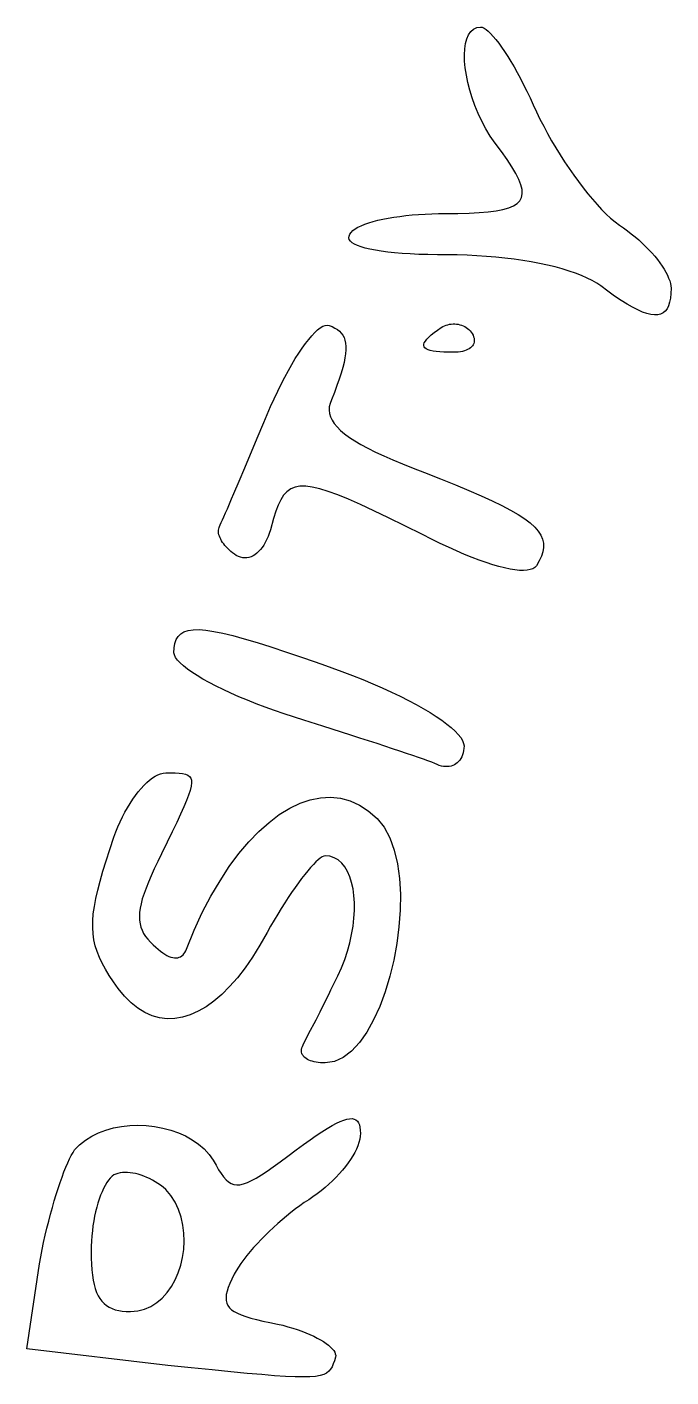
# Model space of a CAD drawing. Header units: metres. Extents: x -185 to 1201, y -340 to 309.
# Drawn here: x 858.24 to 863.73, y 66.67 to 78.16 of the extents above; entities that cross this region are included whole.
import ezdxf

# ---------------------------------------------------------------- set-up
doc = ezdxf.new("R2010")
doc.units = ezdxf.units.M

msp = doc.modelspace()

# ---------------------------------------------------------------- linework, layer by layer
for p, q in [((862.044, 78.1411), (862.071, 78.1539)), ((862.071, 78.1539), (862.104, 78.1583)), ((862.104, 78.1583), (862.118, 78.156)), ((862.118, 78.156), (862.134, 78.149)), ((861.976, 78.0183), (861.986, 78.0586)), ((861.986, 78.0586), (862.001, 78.0928)), ((862.001, 78.0928), (862.02, 78.1206)), ((862.02, 78.1206), (862.044, 78.1411)), ((862.134, 78.149), (862.151, 78.1377)), ((862.151, 78.1377), (862.17, 78.1221)), ((862.17, 78.1221), (862.19, 78.1024)), ((862.19, 78.1024), (862.212, 78.0788)), ((862.212, 78.0788), (862.235, 78.0515)), ((862.235, 78.0515), (862.259, 78.0206)), ((861.967, 77.9224), (861.969, 77.9727)), ((861.969, 77.9727), (861.976, 78.0183)), ((862.259, 78.0206), (862.283, 77.9863)), ((862.283, 77.9863), (862.309, 77.9489)), ((862.309, 77.9489), (862.335, 77.9083)), ((861.968, 77.8679), (861.967, 77.9224)), ((861.974, 77.81), (861.968, 77.8679)), ((861.983, 77.7491), (861.974, 77.81)), ((862.335, 77.9083), (862.361, 77.865)), ((862.361, 77.865), (862.389, 77.8189)), ((862.389, 77.8189), (862.416, 77.7702)), ((861.996, 77.6859), (861.983, 77.7491)), ((862.416, 77.7702), (862.443, 77.7193)), ((862.443, 77.7193), (862.471, 77.6661)), ((862.012, 77.621), (861.996, 77.6859)), ((862.033, 77.555), (862.012, 77.621)), ((862.471, 77.6661), (862.499, 77.611)), ((862.499, 77.611), (862.526, 77.554)), ((862.056, 77.4886), (862.033, 77.555)), ((862.084, 77.4223), (862.056, 77.4886)), ((862.526, 77.554), (862.553, 77.4953)), ((862.553, 77.4953), (862.58, 77.4351)), ((862.115, 77.3567), (862.084, 77.4223)), ((862.149, 77.2925), (862.115, 77.3567)), ((862.58, 77.4351), (862.61, 77.3741)), ((862.61, 77.3741), (862.642, 77.3127)), ((862.186, 77.2302), (862.149, 77.2925)), ((862.642, 77.3127), (862.675, 77.2513)), ((862.675, 77.2513), (862.709, 77.1902)), ((862.227, 77.1705), (862.186, 77.2302)), ((862.282, 77.097), (862.227, 77.1705)), ((862.709, 77.1902), (862.745, 77.1295)), ((862.745, 77.1295), (862.782, 77.0695)), ((862.33, 77.0294), (862.282, 77.097)), ((862.37, 76.9678), (862.33, 77.0294)), ((862.782, 77.0695), (862.82, 77.0106)), ((862.82, 77.0106), (862.858, 76.9528)), ((862.403, 76.9117), (862.37, 76.9678)), ((862.429, 76.861), (862.403, 76.9117)), ((862.858, 76.9528), (862.898, 76.8965)), ((862.898, 76.8965), (862.937, 76.842)), ((862.447, 76.8154), (862.429, 76.861)), ((862.457, 76.7746), (862.447, 76.8154)), ((862.459, 76.7385), (862.457, 76.7746)), ((862.937, 76.842), (862.977, 76.7895)), ((862.977, 76.7895), (863.017, 76.7392)), ((862.416, 76.6549), (862.439, 76.6789)), ((862.439, 76.6789), (862.453, 76.7066)), ((862.453, 76.7066), (862.459, 76.7385)), ((863.017, 76.7392), (863.057, 76.6913)), ((863.057, 76.6913), (863.096, 76.6463)), ((861.366, 76.5392), (861.416, 76.5464)), ((861.416, 76.5464), (861.467, 76.5527)), ((861.467, 76.5527), (861.521, 76.5582)), ((861.521, 76.5582), (861.575, 76.5626)), ((861.575, 76.5626), (861.631, 76.5662)), ((861.631, 76.5662), (861.688, 76.5687)), ((861.688, 76.5687), (861.746, 76.5703)), ((861.746, 76.5703), (861.804, 76.5708)), ((861.804, 76.5708), (861.91, 76.5715)), ((861.91, 76.5715), (862.006, 76.5738)), ((862.006, 76.5738), (862.093, 76.5779)), ((862.093, 76.5779), (862.17, 76.5841)), ((862.17, 76.5841), (862.237, 76.5926)), ((862.237, 76.5926), (862.295, 76.6037)), ((862.295, 76.6037), (862.344, 76.6176)), ((862.344, 76.6176), (862.385, 76.6346)), ((862.385, 76.6346), (862.416, 76.6549)), ((863.096, 76.6463), (863.135, 76.6042)), ((863.135, 76.6042), (863.174, 76.5653)), ((863.174, 76.5653), (863.212, 76.53)), ((861.017, 76.4251), (861.037, 76.4396)), ((861.037, 76.4396), (861.06, 76.4534)), ((861.06, 76.4534), (861.087, 76.4666)), ((861.087, 76.4666), (861.118, 76.4792)), ((861.118, 76.4792), (861.152, 76.4911)), ((861.152, 76.4911), (861.189, 76.5022)), ((861.189, 76.5022), (861.229, 76.5127)), ((861.229, 76.5127), (861.272, 76.5223)), ((861.272, 76.5223), (861.318, 76.5312)), ((861.318, 76.5312), (861.366, 76.5392)), ((863.212, 76.53), (863.249, 76.4984)), ((863.249, 76.4984), (863.286, 76.4707)), ((863.286, 76.4707), (863.321, 76.4474)), ((863.321, 76.4474), (863.355, 76.423)), ((860.983, 76.3638), (860.985, 76.3788)), ((860.986, 76.3493), (860.983, 76.3638)), ((860.985, 76.3788), (860.992, 76.3944)), ((860.996, 76.3354), (860.986, 76.3493)), ((860.992, 76.3944), (861.003, 76.41)), ((861.01, 76.3222), (860.996, 76.3354)), ((861.003, 76.41), (861.017, 76.4251)), ((861.03, 76.3097), (861.01, 76.3222)), ((863.355, 76.423), (863.388, 76.3978)), ((863.388, 76.3978), (863.42, 76.3717)), ((863.42, 76.3717), (863.451, 76.345)), ((863.451, 76.345), (863.481, 76.3178)), ((863.481, 76.3178), (863.509, 76.2902)), ((861.056, 76.2978), (861.03, 76.3097)), ((861.086, 76.2866), (861.056, 76.2978)), ((861.122, 76.2762), (861.086, 76.2866)), ((861.162, 76.2666), (861.122, 76.2762)), ((861.208, 76.2577), (861.162, 76.2666)), ((861.258, 76.2497), (861.208, 76.2577)), ((861.313, 76.2425), (861.258, 76.2497)), ((861.372, 76.2361), (861.313, 76.2425)), ((861.436, 76.2307), (861.372, 76.2361)), ((861.505, 76.2262), (861.436, 76.2307)), ((861.578, 76.2227), (861.505, 76.2262)), ((861.655, 76.2201), (861.578, 76.2227)), ((861.736, 76.2186), (861.655, 76.2201)), ((861.821, 76.218), (861.736, 76.2186)), ((861.906, 76.2173), (861.821, 76.218)), ((861.989, 76.2149), (861.906, 76.2173)), ((862.072, 76.2111), (861.989, 76.2149)), ((862.154, 76.2058), (862.072, 76.2111)), ((862.234, 76.199), (862.154, 76.2058)), ((862.312, 76.1909), (862.234, 76.199)), ((863.509, 76.2902), (863.537, 76.2623)), ((863.537, 76.2623), (863.563, 76.2343)), ((863.563, 76.2343), (863.587, 76.2063)), ((863.587, 76.2063), (863.61, 76.1784)), ((862.389, 76.1814), (862.312, 76.1909)), ((862.464, 76.1706), (862.389, 76.1814)), ((862.536, 76.1586), (862.464, 76.1706)), ((862.606, 76.1453), (862.536, 76.1586)), ((862.674, 76.1308), (862.606, 76.1453)), ((862.738, 76.1152), (862.674, 76.1308)), ((862.8, 76.0984), (862.738, 76.1152)), ((862.858, 76.0806), (862.8, 76.0984)), ((863.61, 76.1784), (863.63, 76.1507)), ((863.63, 76.1507), (863.65, 76.1235)), ((863.65, 76.1235), (863.667, 76.0968)), ((863.667, 76.0968), (863.682, 76.0708)), ((862.913, 76.0618), (862.858, 76.0806)), ((862.964, 76.0419), (862.913, 76.0618)), ((863.011, 76.0211), (862.964, 76.0419)), ((863.054, 75.9995), (863.011, 76.0211)), ((863.093, 75.9769), (863.054, 75.9995)), ((863.127, 75.9535), (863.093, 75.9769)), ((863.682, 76.0708), (863.695, 76.0455)), ((863.695, 76.0455), (863.706, 76.0212)), ((863.706, 76.0212), (863.715, 75.9979)), ((863.715, 75.9979), (863.721, 75.9759)), ((863.721, 75.9759), (863.725, 75.9551)), ((863.188, 75.9081), (863.127, 75.9535)), ((863.246, 75.8672), (863.188, 75.9081)), ((863.301, 75.8309), (863.246, 75.8672)), ((863.725, 75.8907), (863.721, 75.8506)), ((863.725, 75.9551), (863.726, 75.9358)), ((863.726, 75.9358), (863.725, 75.8907)), ((863.352, 75.7992), (863.301, 75.8309)), ((863.399, 75.7721), (863.352, 75.7992)), ((863.443, 75.7496), (863.399, 75.7721)), ((863.483, 75.7318), (863.443, 75.7496)), ((863.677, 75.7396), (863.659, 75.7241)), ((863.692, 75.76), (863.677, 75.7396)), ((863.705, 75.7853), (863.692, 75.76)), ((863.714, 75.8155), (863.705, 75.7853)), ((863.721, 75.8506), (863.714, 75.8155)), ((861.81, 75.6197), (861.825, 75.624)), ((861.825, 75.624), (861.84, 75.6272)), ((861.84, 75.6272), (861.855, 75.6293)), ((861.855, 75.6293), (861.87, 75.6303)), ((861.87, 75.6303), (861.884, 75.6303)), ((861.884, 75.6303), (861.899, 75.6293)), ((861.899, 75.6293), (861.914, 75.6272)), ((861.914, 75.6272), (861.928, 75.624)), ((861.928, 75.624), (861.942, 75.6197)), ((863.521, 75.7187), (863.483, 75.7318)), ((863.555, 75.7102), (863.521, 75.7187)), ((863.585, 75.7065), (863.555, 75.7102)), ((863.613, 75.7076), (863.585, 75.7065)), ((863.637, 75.7134), (863.613, 75.7076)), ((863.659, 75.7241), (863.637, 75.7134)), ((860.64, 75.4987), (860.666, 75.5298)), ((860.666, 75.5298), (860.692, 75.5567)), ((860.692, 75.5567), (860.716, 75.5792)), ((860.716, 75.5792), (860.739, 75.597)), ((860.739, 75.597), (860.761, 75.61)), ((860.761, 75.61), (860.781, 75.618)), ((860.781, 75.618), (860.799, 75.6209)), ((860.799, 75.6209), (860.816, 75.6183)), ((860.816, 75.6183), (860.841, 75.6073)), ((860.841, 75.6073), (860.864, 75.5953)), ((860.864, 75.5953), (860.885, 75.5821)), ((860.885, 75.5821), (860.902, 75.5675)), ((860.902, 75.5675), (860.918, 75.5513)), ((860.918, 75.5513), (860.931, 75.5334)), ((860.931, 75.5334), (860.941, 75.5135)), ((860.941, 75.5135), (860.949, 75.4913)), ((861.646, 75.5006), (861.663, 75.5177)), ((861.663, 75.5177), (861.683, 75.5362)), ((861.683, 75.5362), (861.708, 75.5562)), ((861.708, 75.5562), (861.736, 75.5777)), ((861.736, 75.5777), (861.768, 75.6007)), ((861.768, 75.6007), (861.782, 75.6081)), ((861.782, 75.6081), (861.796, 75.6144)), ((861.796, 75.6144), (861.81, 75.6197)), ((861.942, 75.6197), (861.956, 75.6144)), ((861.956, 75.6144), (861.969, 75.6081)), ((861.969, 75.6081), (861.982, 75.6007)), ((861.982, 75.6007), (861.994, 75.5922)), ((861.994, 75.5922), (862.005, 75.5827)), ((862.005, 75.5827), (862.015, 75.5721)), ((862.015, 75.5721), (862.025, 75.5605)), ((862.025, 75.5605), (862.033, 75.5478)), ((862.033, 75.5478), (862.04, 75.5347)), ((862.04, 75.5347), (862.045, 75.5219)), ((862.045, 75.5219), (862.049, 75.5094)), ((862.049, 75.5094), (862.05, 75.4974)), ((860.556, 75.3815), (860.584, 75.4243)), ((860.584, 75.4243), (860.613, 75.4634)), ((860.613, 75.4634), (860.64, 75.4987)), ((860.949, 75.4913), (860.954, 75.4668)), ((860.954, 75.4668), (860.957, 75.4397)), ((860.957, 75.4099), (860.954, 75.377)), ((860.957, 75.4397), (860.957, 75.4099)), ((861.62, 75.4576), (861.625, 75.4706)), ((861.62, 75.4458), (861.62, 75.4576)), ((861.623, 75.4353), (861.62, 75.4458)), ((861.63, 75.426), (861.623, 75.4353)), ((861.625, 75.4706), (861.634, 75.485)), ((861.641, 75.4178), (861.63, 75.426)), ((861.634, 75.485), (861.646, 75.5006)), ((861.657, 75.4107), (861.641, 75.4178)), ((861.676, 75.4047), (861.657, 75.4107)), ((861.699, 75.3998), (861.676, 75.4047)), ((861.726, 75.3958), (861.699, 75.3998)), ((861.757, 75.3928), (861.726, 75.3958)), ((861.95, 75.3971), (861.933, 75.3936)), ((861.966, 75.4014), (861.95, 75.3971)), ((861.981, 75.4066), (861.966, 75.4014)), ((861.994, 75.4127), (861.981, 75.4066)), ((862.006, 75.4195), (861.994, 75.4127)), ((862.017, 75.4271), (862.006, 75.4195)), ((862.026, 75.4353), (862.017, 75.4271)), ((862.034, 75.4442), (862.026, 75.4353)), ((862.041, 75.4538), (862.034, 75.4442)), ((862.046, 75.4639), (862.041, 75.4538)), ((862.049, 75.4746), (862.046, 75.4639)), ((862.05, 75.4858), (862.049, 75.4746)), ((862.05, 75.4974), (862.05, 75.4858)), ((860.467, 75.2326), (860.497, 75.2854)), ((860.497, 75.2854), (860.526, 75.3351)), ((860.526, 75.3351), (860.556, 75.3815)), ((860.941, 75.3016), (860.93, 75.2587)), ((860.949, 75.341), (860.941, 75.3016)), ((860.954, 75.377), (860.949, 75.341)), ((861.792, 75.3907), (861.757, 75.3928)), ((861.831, 75.3894), (861.792, 75.3907)), ((861.874, 75.389), (861.831, 75.3894)), ((861.895, 75.3895), (861.874, 75.389)), ((861.914, 75.3911), (861.895, 75.3895)), ((861.933, 75.3936), (861.914, 75.3911)), ((860.406, 75.1182), (860.436, 75.1768)), ((860.436, 75.1768), (860.467, 75.2326)), ((860.916, 75.2119), (860.9, 75.1612)), ((860.93, 75.2587), (860.916, 75.2119)), ((860.346, 74.9935), (860.376, 75.0571)), ((860.376, 75.0571), (860.406, 75.1182)), ((860.881, 75.1064), (860.859, 75.0471)), ((860.9, 75.1612), (860.881, 75.1064)), ((860.316, 74.9277), (860.346, 74.9935)), ((860.823, 74.9543), (860.816, 74.9256)), ((860.834, 74.9833), (860.823, 74.9543)), ((860.859, 75.0471), (860.834, 74.9833)), ((860.258, 74.7914), (860.287, 74.8598)), ((860.287, 74.8598), (860.316, 74.9277)), ((860.816, 74.9256), (860.815, 74.8969)), ((860.815, 74.8969), (860.818, 74.8683)), ((860.818, 74.8683), (860.826, 74.8397)), ((860.826, 74.8397), (860.839, 74.8111)), ((860.201, 74.6569), (860.258, 74.7914)), ((860.839, 74.8111), (860.858, 74.7823)), ((860.858, 74.7823), (860.882, 74.7533)), ((860.882, 74.7533), (860.911, 74.7241)), ((860.911, 74.7241), (860.946, 74.6945)), ((860.095, 74.4049), (860.201, 74.6569)), ((860.946, 74.6945), (860.987, 74.6645)), ((860.987, 74.6645), (861.033, 74.6341)), ((861.033, 74.6341), (861.085, 74.6031)), ((861.085, 74.6031), (861.144, 74.5715)), ((861.144, 74.5715), (861.208, 74.5393)), ((861.208, 74.5393), (861.279, 74.5064)), ((861.279, 74.5064), (861.356, 74.4726)), ((860.047, 74.2911), (860.095, 74.4049)), ((861.356, 74.4726), (861.44, 74.438)), ((861.44, 74.438), (861.53, 74.4025)), ((861.53, 74.4025), (861.627, 74.366)), ((861.627, 74.366), (861.764, 74.3121)), ((860.003, 74.188), (860.047, 74.2911)), ((860.566, 74.2486), (860.524, 74.2407)), ((860.615, 74.2491), (860.566, 74.2486)), ((860.671, 74.242), (860.615, 74.2491)), ((861.764, 74.3121), (861.89, 74.2614)), ((861.89, 74.2614), (862.005, 74.2135)), ((859.965, 74.0975), (859.983, 74.141)), ((859.983, 74.141), (860.003, 74.188)), ((860.402, 74.1337), (860.38, 74.0883)), ((860.427, 74.1717), (860.402, 74.1337)), ((860.455, 74.2021), (860.427, 74.1717)), ((860.487, 74.2252), (860.455, 74.2021)), ((860.524, 74.2407), (860.487, 74.2252)), ((860.735, 74.2274), (860.671, 74.242)), ((860.807, 74.2052), (860.735, 74.2274)), ((860.888, 74.1754), (860.807, 74.2052)), ((860.979, 74.138), (860.888, 74.1754)), ((861.081, 74.093), (860.979, 74.138)), ((862.005, 74.2135), (862.109, 74.1683)), ((862.109, 74.1683), (862.203, 74.1254)), ((859.918, 73.9895), (859.932, 74.0215)), ((859.932, 74.0215), (859.948, 74.0575)), ((859.948, 74.0575), (859.965, 74.0975)), ((860.36, 74.0354), (860.341, 73.9751)), ((860.38, 74.0883), (860.36, 74.0354)), ((861.195, 74.0405), (861.081, 74.093)), ((861.32, 73.9802), (861.195, 74.0405)), ((862.203, 74.1254), (862.286, 74.0845)), ((862.286, 74.0845), (862.36, 74.0454)), ((862.36, 74.0454), (862.425, 74.0078)), ((859.877, 73.8965), (859.881, 73.9073)), ((859.881, 73.9073), (859.887, 73.9205)), ((859.887, 73.9205), (859.896, 73.9388)), ((859.896, 73.9388), (859.906, 73.9618)), ((859.906, 73.9618), (859.918, 73.9895)), ((860.341, 73.9751), (860.314, 73.8764)), ((861.458, 73.9123), (861.32, 73.9802)), ((861.61, 73.8368), (861.458, 73.9123)), ((862.425, 74.0078), (862.48, 73.9715)), ((862.48, 73.9715), (862.527, 73.936)), ((862.527, 73.936), (862.565, 73.9012)), ((862.565, 73.9012), (862.595, 73.8669)), ((859.872, 73.8735), (859.874, 73.8852)), ((859.872, 73.8614), (859.872, 73.8735)), ((859.873, 73.8489), (859.872, 73.8614)), ((859.876, 73.8362), (859.873, 73.8489)), ((859.874, 73.8852), (859.877, 73.8965)), ((859.88, 73.8233), (859.876, 73.8362)), ((859.885, 73.8103), (859.88, 73.8233)), ((859.891, 73.7971), (859.885, 73.8103)), ((859.899, 73.7839), (859.891, 73.7971)), ((860.282, 73.7936), (860.27, 73.7695)), ((860.294, 73.8195), (860.282, 73.7936)), ((860.304, 73.8471), (860.294, 73.8195)), ((860.314, 73.8764), (860.304, 73.8471)), ((861.686, 73.7983), (861.61, 73.8368)), ((861.759, 73.7622), (861.686, 73.7983)), ((862.595, 73.8669), (862.617, 73.8326)), ((862.617, 73.8326), (862.632, 73.7981)), ((862.632, 73.7981), (862.639, 73.7632)), ((859.907, 73.7707), (859.899, 73.7839)), ((859.917, 73.7575), (859.907, 73.7707)), ((859.927, 73.7444), (859.917, 73.7575)), ((859.938, 73.7315), (859.927, 73.7444)), ((859.951, 73.7188), (859.938, 73.7315)), ((859.964, 73.7064), (859.951, 73.7188)), ((859.977, 73.6943), (859.964, 73.7064)), ((859.992, 73.6826), (859.977, 73.6943)), ((860.007, 73.6712), (859.992, 73.6826)), ((860.022, 73.6604), (860.007, 73.6712)), ((860.199, 73.6781), (860.182, 73.6659)), ((860.214, 73.6923), (860.199, 73.6781)), ((860.229, 73.7087), (860.214, 73.6923)), ((860.244, 73.727), (860.229, 73.7087)), ((860.257, 73.7473), (860.244, 73.727)), ((860.27, 73.7695), (860.257, 73.7473)), ((861.831, 73.7286), (861.759, 73.7622)), ((861.9, 73.6975), (861.831, 73.7286)), ((861.967, 73.6689), (861.9, 73.6975)), ((862.634, 73.6909), (862.622, 73.653)), ((862.64, 73.7276), (862.634, 73.6909)), ((862.639, 73.7632), (862.64, 73.7276)), ((860.041, 73.6511), (860.022, 73.6604)), ((860.059, 73.6445), (860.041, 73.6511)), ((860.078, 73.6403), (860.059, 73.6445)), ((860.096, 73.6387), (860.078, 73.6403)), ((860.114, 73.6395), (860.096, 73.6387)), ((860.131, 73.6426), (860.114, 73.6395)), ((860.149, 73.6481), (860.131, 73.6426)), ((860.166, 73.6559), (860.149, 73.6481)), ((860.182, 73.6659), (860.166, 73.6559)), ((862.032, 73.643), (861.967, 73.6689)), ((862.093, 73.6196), (862.032, 73.643)), ((862.152, 73.5989), (862.093, 73.6196)), ((862.208, 73.5809), (862.152, 73.5989)), ((862.26, 73.5656), (862.208, 73.5809)), ((862.309, 73.5531), (862.26, 73.5656)), ((862.567, 73.5579), (862.549, 73.5468)), ((862.58, 73.5722), (862.567, 73.5579)), ((862.604, 73.6135), (862.58, 73.5722)), ((862.622, 73.653), (862.604, 73.6135)), ((862.355, 73.5434), (862.309, 73.5531)), ((862.397, 73.5366), (862.355, 73.5434)), ((862.436, 73.5327), (862.397, 73.5366)), ((862.47, 73.5317), (862.436, 73.5327)), ((862.501, 73.5337), (862.47, 73.5317)), ((862.527, 73.5387), (862.501, 73.5337)), ((862.549, 73.5468), (862.527, 73.5387)), ((859.528, 72.9707), (859.55, 72.9926)), ((859.55, 72.9926), (859.578, 73.0093)), ((859.578, 73.0093), (859.613, 73.0208)), ((859.613, 73.0208), (859.656, 73.027)), ((859.656, 73.027), (859.706, 73.0278)), ((859.706, 73.0278), (859.764, 73.0232)), ((859.764, 73.0232), (859.832, 73.0132)), ((859.832, 73.0132), (859.908, 72.9978)), ((859.908, 72.9978), (859.995, 72.9768)), ((859.493, 72.8314), (859.495, 72.8738)), ((859.495, 72.8738), (859.501, 72.9112)), ((859.501, 72.9112), (859.512, 72.9435)), ((859.512, 72.9435), (859.528, 72.9707)), ((859.995, 72.9768), (860.092, 72.9503)), ((860.092, 72.9503), (860.2, 72.9182)), ((860.2, 72.9182), (860.319, 72.8805)), ((860.319, 72.8805), (860.451, 72.8371)), ((859.496, 72.812), (859.493, 72.8314)), ((859.506, 72.7908), (859.496, 72.812)), ((859.523, 72.7681), (859.506, 72.7908)), ((859.545, 72.744), (859.523, 72.7681)), ((860.451, 72.8371), (860.595, 72.788)), ((860.595, 72.788), (860.751, 72.7332)), ((859.574, 72.7187), (859.545, 72.744)), ((859.607, 72.6922), (859.574, 72.7187)), ((859.646, 72.6647), (859.607, 72.6922)), ((859.691, 72.6364), (859.646, 72.6647)), ((859.74, 72.6074), (859.691, 72.6364)), ((860.751, 72.7332), (860.922, 72.6726)), ((860.922, 72.6726), (861.013, 72.638)), ((861.013, 72.638), (861.101, 72.6029)), ((859.793, 72.5778), (859.74, 72.6074)), ((859.851, 72.5479), (859.793, 72.5778)), ((859.912, 72.5177), (859.851, 72.5479)), ((861.101, 72.6029), (861.186, 72.5676)), ((861.186, 72.5676), (861.267, 72.5321)), ((861.267, 72.5321), (861.345, 72.4965)), ((859.977, 72.4874), (859.912, 72.5177)), ((860.046, 72.4571), (859.977, 72.4874)), ((860.118, 72.4271), (860.046, 72.4571)), ((860.193, 72.3973), (860.118, 72.4271)), ((861.345, 72.4965), (861.419, 72.461)), ((861.419, 72.461), (861.489, 72.4257)), ((861.489, 72.4257), (861.555, 72.3907)), ((860.27, 72.3681), (860.193, 72.3973)), ((860.35, 72.3394), (860.27, 72.3681)), ((860.432, 72.3115), (860.35, 72.3394)), ((860.598, 72.2581), (860.432, 72.3115)), ((861.555, 72.3907), (861.616, 72.3561)), ((861.616, 72.3561), (861.674, 72.3221)), ((861.674, 72.3221), (861.726, 72.2887)), ((860.762, 72.2056), (860.598, 72.2581)), ((861, 72.1292), (860.762, 72.2056)), ((861.726, 72.2887), (861.774, 72.2561)), ((861.774, 72.2561), (861.817, 72.2244)), ((861.817, 72.2244), (861.854, 72.1937)), ((861.854, 72.1937), (861.887, 72.1641)), ((861.076, 72.1047), (861, 72.1292)), ((861.15, 72.0808), (861.076, 72.1047)), ((861.222, 72.0577), (861.15, 72.0808)), ((861.887, 72.1641), (861.914, 72.1358)), ((861.914, 72.1358), (861.935, 72.1089)), ((861.935, 72.1089), (861.95, 72.0835)), ((861.95, 72.0835), (861.959, 72.0597)), ((861.29, 72.0354), (861.222, 72.0577)), ((861.355, 72.0141), (861.29, 72.0354)), ((861.417, 71.9937), (861.355, 72.0141)), ((861.474, 71.9745), (861.417, 71.9937)), ((861.527, 71.9565), (861.474, 71.9745)), ((861.575, 71.9398), (861.527, 71.9565)), ((861.951, 71.9619), (861.944, 71.9458)), ((861.956, 71.9791), (861.951, 71.9619)), ((861.959, 71.9975), (861.956, 71.9791)), ((861.959, 72.0597), (861.963, 72.0376)), ((861.962, 72.017), (861.959, 71.9975)), ((861.963, 72.0376), (861.962, 72.017)), ((861.618, 71.9245), (861.575, 71.9398)), ((861.656, 71.9106), (861.618, 71.9245)), ((861.688, 71.8983), (861.656, 71.9106)), ((861.714, 71.8877), (861.688, 71.8983)), ((861.733, 71.8789), (861.714, 71.8877)), ((861.752, 71.8719), (861.733, 71.8789)), ((861.77, 71.8667), (861.752, 71.8719)), ((861.787, 71.8632), (861.77, 71.8667)), ((861.804, 71.8615), (861.787, 71.8632)), ((861.821, 71.8615), (861.804, 71.8615)), ((861.837, 71.8632), (861.821, 71.8615)), ((861.853, 71.8664), (861.837, 71.8632)), ((861.867, 71.8713), (861.853, 71.8664)), ((861.881, 71.8776), (861.867, 71.8713)), ((861.894, 71.8855), (861.881, 71.8776)), ((861.906, 71.8948), (861.894, 71.8855)), ((861.917, 71.9055), (861.906, 71.8948)), ((861.927, 71.9177), (861.917, 71.9055)), ((861.936, 71.9311), (861.927, 71.9177)), ((861.944, 71.9458), (861.936, 71.9311)), ((859.237, 71.7022), (859.261, 71.7259)), ((859.261, 71.7259), (859.285, 71.7469)), ((859.285, 71.7469), (859.309, 71.7651)), ((859.309, 71.7651), (859.333, 71.7802)), ((859.333, 71.7802), (859.356, 71.7923)), ((859.356, 71.7923), (859.379, 71.8011)), ((859.379, 71.8011), (859.401, 71.8065)), ((859.401, 71.8065), (859.423, 71.8083)), ((859.423, 71.8083), (859.465, 71.8082)), ((859.465, 71.8082), (859.503, 71.8076)), ((859.503, 71.8076), (859.537, 71.806)), ((859.537, 71.806), (859.566, 71.8028)), ((859.566, 71.8028), (859.591, 71.7976)), ((859.591, 71.7976), (859.61, 71.7897)), ((859.61, 71.7897), (859.626, 71.7788)), ((859.626, 71.7788), (859.636, 71.7643)), ((859.636, 71.7643), (859.642, 71.7456)), ((859.643, 71.7223), (859.639, 71.6939)), ((859.642, 71.7456), (859.643, 71.7223)), ((859.142, 71.5835), (859.165, 71.6165)), ((859.165, 71.6165), (859.189, 71.6474)), ((859.189, 71.6474), (859.213, 71.676)), ((859.213, 71.676), (859.237, 71.7022)), ((859.617, 71.6194), (859.599, 71.5724)), ((859.631, 71.6597), (859.617, 71.6194)), ((859.639, 71.6939), (859.631, 71.6597)), ((859.075, 71.4735), (859.097, 71.5119)), ((859.097, 71.5119), (859.119, 71.5486)), ((859.119, 71.5486), (859.142, 71.5835)), ((859.576, 71.5181), (859.548, 71.4561)), ((859.599, 71.5724), (859.576, 71.5181)), ((860.39, 71.4533), (860.479, 71.5076)), ((860.479, 71.5076), (860.567, 71.5498)), ((860.567, 71.5498), (860.654, 71.5797)), ((860.654, 71.5797), (860.741, 71.597)), ((860.741, 71.597), (860.827, 71.6013)), ((860.827, 71.6013), (860.911, 71.5926)), ((860.911, 71.5926), (860.993, 71.5703)), ((860.993, 71.5703), (861.072, 71.5344)), ((861.072, 71.5344), (861.148, 71.4845)), ((859.016, 71.3497), (859.035, 71.3922)), ((859.035, 71.3922), (859.054, 71.4335)), ((859.054, 71.4335), (859.075, 71.4735)), ((859.516, 71.3859), (859.478, 71.3068)), ((859.548, 71.4561), (859.516, 71.3859)), ((860.216, 71.3098), (860.303, 71.3873)), ((860.303, 71.3873), (860.39, 71.4533)), ((861.148, 71.4845), (861.222, 71.4203)), ((861.222, 71.4203), (861.282, 71.3455)), ((858.946, 71.157), (858.982, 71.2615)), ((858.982, 71.2615), (858.998, 71.3061)), ((858.998, 71.3061), (859.016, 71.3497)), ((859.478, 71.3068), (859.435, 71.2185)), ((860.13, 71.221), (860.216, 71.3098)), ((861.282, 71.3455), (861.331, 71.2548)), ((858.915, 71.0602), (858.946, 71.157)), ((859.435, 71.2185), (859.387, 71.1204)), ((860.046, 71.1213), (860.13, 71.221)), ((861.331, 71.2548), (861.369, 71.1505)), ((861.369, 71.1505), (861.396, 71.0345)), ((858.887, 70.9704), (858.915, 71.0602)), ((859.354, 71.0538), (859.325, 70.9915)), ((859.387, 71.1204), (859.354, 71.0538)), ((859.964, 71.011), (860.046, 71.1213)), ((860.68, 71.0285), (860.657, 71.0032)), ((860.701, 71.0504), (860.68, 71.0285)), ((860.721, 71.0688), (860.701, 71.0504)), ((860.739, 71.0834), (860.721, 71.0688)), ((860.755, 71.094), (860.739, 71.0834)), ((860.769, 71.1006), (860.755, 71.094)), ((860.781, 71.1028), (860.769, 71.1006)), ((860.821, 71.0986), (860.781, 71.1028)), ((860.858, 71.0865), (860.821, 71.0986)), ((860.892, 71.0669), (860.858, 71.0865)), ((860.922, 71.0404), (860.892, 71.0669)), ((860.949, 71.0074), (860.922, 71.0404)), ((861.396, 71.0345), (861.413, 70.909)), ((858.863, 70.8871), (858.887, 70.9704)), ((859.298, 70.9333), (859.275, 70.8788)), ((859.325, 70.9915), (859.298, 70.9333)), ((859.885, 70.8903), (859.964, 71.011)), ((860.607, 70.9431), (860.58, 70.9087)), ((860.632, 70.9746), (860.607, 70.9431)), ((860.657, 71.0032), (860.632, 70.9746)), ((860.971, 70.9685), (860.949, 71.0074)), ((860.99, 70.9241), (860.971, 70.9685)), ((861.006, 70.8747), (860.99, 70.9241)), ((858.827, 70.7378), (858.843, 70.8098)), ((858.843, 70.8098), (858.863, 70.8871)), ((859.255, 70.828), (859.238, 70.7805)), ((859.275, 70.8788), (859.255, 70.828)), ((859.808, 70.7594), (859.885, 70.8903)), ((860.524, 70.8323), (860.495, 70.7905)), ((860.553, 70.8717), (860.524, 70.8323)), ((860.58, 70.9087), (860.553, 70.8717)), ((861.018, 70.821), (861.006, 70.8747)), ((861.025, 70.7632), (861.018, 70.821)), ((861.413, 70.909), (861.421, 70.7762)), ((858.815, 70.6706), (858.827, 70.7378)), ((859.213, 70.6948), (859.205, 70.6561)), ((859.223, 70.7362), (859.213, 70.6948)), ((859.238, 70.7805), (859.223, 70.7362)), ((859.734, 70.6187), (859.808, 70.7594)), ((860.436, 70.7009), (860.406, 70.6535)), ((860.466, 70.7467), (860.436, 70.7009)), ((860.495, 70.7905), (860.466, 70.7467)), ((861.029, 70.7021), (861.025, 70.7632)), ((861.03, 70.638), (861.029, 70.7021)), ((861.421, 70.7762), (861.419, 70.6382)), ((858.801, 70.5483), (858.806, 70.6076)), ((858.806, 70.6076), (858.815, 70.6706)), ((859.2, 70.6199), (859.198, 70.5859)), ((859.198, 70.5859), (859.199, 70.554)), ((859.205, 70.6561), (859.2, 70.6199)), ((859.665, 70.4685), (859.734, 70.6187)), ((860.376, 70.6045), (860.346, 70.5541)), ((860.406, 70.6535), (860.376, 70.6045)), ((861.018, 70.5029), (861.026, 70.5714)), ((861.026, 70.5714), (861.03, 70.638)), ((861.419, 70.6382), (861.409, 70.4971)), ((858.801, 70.492), (858.801, 70.5483)), ((858.804, 70.4383), (858.801, 70.492)), ((859.199, 70.554), (859.204, 70.5238)), ((859.204, 70.5238), (859.211, 70.4953)), ((859.211, 70.4953), (859.221, 70.468)), ((859.221, 70.468), (859.234, 70.4419)), ((859.599, 70.309), (859.665, 70.4685)), ((860.316, 70.5026), (860.287, 70.4501)), ((860.346, 70.5541), (860.316, 70.5026)), ((861.006, 70.433), (861.018, 70.5029)), ((861.409, 70.4971), (861.391, 70.3551)), ((858.811, 70.3865), (858.804, 70.4383)), ((858.823, 70.3361), (858.811, 70.3865)), ((859.234, 70.4419), (859.25, 70.4167)), ((859.25, 70.4167), (859.27, 70.3922)), ((859.27, 70.3922), (859.292, 70.3681)), ((859.292, 70.3681), (859.317, 70.3443)), ((859.317, 70.3443), (859.338, 70.3242)), ((860.225, 70.3406), (860.162, 70.2396)), ((860.287, 70.4501), (860.225, 70.3406)), ((860.971, 70.291), (860.991, 70.3622)), ((860.991, 70.3622), (861.006, 70.433)), ((861.391, 70.3551), (861.365, 70.2142)), ((858.838, 70.2865), (858.823, 70.3361)), ((858.858, 70.2371), (858.838, 70.2865)), ((858.881, 70.1874), (858.858, 70.2371)), ((859.338, 70.3242), (859.358, 70.3062)), ((859.358, 70.3062), (859.378, 70.2902)), ((859.378, 70.2902), (859.397, 70.2763)), ((859.397, 70.2763), (859.415, 70.2644)), ((859.415, 70.2644), (859.433, 70.2544)), ((859.433, 70.2544), (859.45, 70.2465)), ((859.45, 70.2465), (859.467, 70.2404)), ((859.467, 70.2404), (859.483, 70.2363)), ((859.483, 70.2363), (859.497, 70.2341)), ((859.497, 70.2341), (859.512, 70.2337)), ((859.512, 70.2337), (859.525, 70.2351)), ((859.525, 70.2351), (859.537, 70.2383)), ((859.537, 70.2383), (859.549, 70.2433)), ((859.549, 70.2433), (859.56, 70.25)), ((859.56, 70.25), (859.57, 70.2585)), ((859.57, 70.2585), (859.578, 70.2687)), ((859.578, 70.2687), (859.586, 70.2805)), ((859.586, 70.2805), (859.593, 70.2939)), ((859.593, 70.2939), (859.599, 70.309)), ((860.162, 70.2396), (860.098, 70.1473)), ((860.947, 70.2198), (860.971, 70.291)), ((858.909, 70.1368), (858.881, 70.1874)), ((858.941, 70.0847), (858.909, 70.1368)), ((860.098, 70.1473), (860.033, 70.0636)), ((860.887, 70.0797), (860.919, 70.1492)), ((860.919, 70.1492), (860.947, 70.2198)), ((861.365, 70.2142), (861.332, 70.0766)), ((858.977, 70.0306), (858.941, 70.0847)), ((859.017, 69.9739), (858.977, 70.0306)), ((860.033, 70.0636), (859.967, 69.9888)), ((860.83, 69.9613), (860.849, 70.0005)), ((860.849, 70.0005), (860.868, 70.0401)), ((860.868, 70.0401), (860.887, 70.0797)), ((861.332, 70.0766), (861.292, 69.9445)), ((859.071, 69.9075), (859.017, 69.9739)), ((859.127, 69.851), (859.071, 69.9075)), ((859.9, 69.9228), (859.833, 69.8657)), ((859.967, 69.9888), (859.9, 69.9228)), ((860.774, 69.8468), (860.793, 69.8843)), ((860.793, 69.8843), (860.811, 69.9225)), ((860.811, 69.9225), (860.83, 69.9613)), ((861.292, 69.9445), (861.245, 69.82)), ((859.185, 69.8045), (859.127, 69.851)), ((859.245, 69.7677), (859.185, 69.8045)), ((859.307, 69.7407), (859.245, 69.7677)), ((859.699, 69.7787), (859.632, 69.749)), ((859.766, 69.8177), (859.699, 69.7787)), ((859.833, 69.8657), (859.766, 69.8177)), ((860.72, 69.7402), (860.738, 69.7746)), ((860.738, 69.7746), (860.756, 69.8102)), ((860.756, 69.8102), (860.774, 69.8468)), ((861.245, 69.82), (861.193, 69.7051)), ((859.37, 69.7234), (859.307, 69.7407)), ((859.434, 69.7156), (859.37, 69.7234)), ((859.499, 69.7173), (859.434, 69.7156)), ((859.565, 69.7285), (859.499, 69.7173)), ((859.632, 69.749), (859.565, 69.7285)), ((860.657, 69.6171), (860.687, 69.6754)), ((860.687, 69.6754), (860.704, 69.7071)), ((860.704, 69.7071), (860.72, 69.7402)), ((861.193, 69.7051), (861.135, 69.6021)), ((860.6, 69.5068), (860.657, 69.6171)), ((861.135, 69.6021), (861.072, 69.513)), ((860.579, 69.4427), (860.58, 69.4546)), ((860.58, 69.4315), (860.579, 69.4427)), ((860.58, 69.4546), (860.582, 69.467)), ((860.582, 69.4207), (860.58, 69.4315)), ((860.582, 69.467), (860.587, 69.48)), ((860.586, 69.4106), (860.582, 69.4207)), ((860.587, 69.48), (860.593, 69.492)), ((860.593, 69.492), (860.6, 69.5068)), ((861.005, 69.44), (860.934, 69.3853)), ((861.072, 69.513), (861.005, 69.44)), ((860.592, 69.4011), (860.586, 69.4106)), ((860.599, 69.3922), (860.592, 69.4011)), ((860.608, 69.384), (860.599, 69.3922)), ((860.618, 69.3764), (860.608, 69.384)), ((860.629, 69.3694), (860.618, 69.3764)), ((860.641, 69.3632), (860.629, 69.3694)), ((860.655, 69.3576), (860.641, 69.3632)), ((860.67, 69.3527), (860.655, 69.3576)), ((860.686, 69.3485), (860.67, 69.3527)), ((860.703, 69.3451), (860.686, 69.3485)), ((860.721, 69.3424), (860.703, 69.3451)), ((860.74, 69.3405), (860.721, 69.3424)), ((860.76, 69.3393), (860.74, 69.3405)), ((860.781, 69.3389), (860.76, 69.3393)), ((860.859, 69.3508), (860.781, 69.3389)), ((860.934, 69.3853), (860.859, 69.3508)), ((860.909, 68.8408), (860.939, 68.8525)), ((860.939, 68.8525), (860.966, 68.8604)), ((860.966, 68.8604), (860.989, 68.8645)), ((860.989, 68.8645), (861.01, 68.8647)), ((861.01, 68.8647), (861.028, 68.8613)), ((861.028, 68.8613), (861.042, 68.8542)), ((861.042, 68.8542), (861.055, 68.8436)), ((861.055, 68.8436), (861.064, 68.8295)), ((858.792, 68.7162), (858.851, 68.7447)), ((858.851, 68.7447), (858.913, 68.7678)), ((858.913, 68.7678), (858.978, 68.7857)), ((858.978, 68.7857), (859.046, 68.7983)), ((859.046, 68.7983), (859.116, 68.8058)), ((859.116, 68.8058), (859.186, 68.8081)), ((859.186, 68.8081), (859.257, 68.8053)), ((859.257, 68.8053), (859.328, 68.7975)), ((859.328, 68.7975), (859.397, 68.7847)), ((859.397, 68.7847), (859.465, 68.767)), ((859.465, 68.767), (859.53, 68.7445)), ((859.53, 68.7445), (859.591, 68.7171)), ((860.705, 68.721), (860.753, 68.7533)), ((860.753, 68.7533), (860.798, 68.7813)), ((860.798, 68.7813), (860.839, 68.8052)), ((860.839, 68.8052), (860.876, 68.825)), ((860.876, 68.825), (860.909, 68.8408)), ((861.064, 68.8295), (861.072, 68.8119)), ((861.072, 68.8119), (861.077, 68.7909)), ((861.077, 68.7909), (861.08, 68.7667)), ((861.081, 68.7392), (861.079, 68.7147)), ((861.08, 68.7667), (861.081, 68.7392)), ((858.646, 68.5981), (858.689, 68.6429)), ((858.689, 68.6429), (858.738, 68.6823)), ((858.738, 68.6823), (858.792, 68.7162)), ((859.591, 68.7171), (859.649, 68.685)), ((859.649, 68.685), (859.703, 68.6481)), ((859.703, 68.6481), (859.751, 68.6066)), ((860.534, 68.5981), (860.595, 68.6434)), ((860.595, 68.6434), (860.652, 68.6844)), ((860.652, 68.6844), (860.705, 68.721)), ((861.058, 68.6347), (861.046, 68.6063)), ((861.068, 68.6624), (861.058, 68.6347)), ((861.075, 68.6891), (861.068, 68.6624)), ((861.079, 68.7147), (861.075, 68.6891)), ((858.588, 68.4887), (858.604, 68.5222)), ((858.604, 68.5222), (858.618, 68.5518)), ((858.618, 68.5518), (858.633, 68.5772)), ((858.633, 68.5772), (858.646, 68.5981)), ((859.751, 68.6066), (859.793, 68.5605)), ((859.793, 68.5605), (859.828, 68.5099)), ((859.828, 68.5099), (859.851, 68.4673)), ((860.398, 68.4975), (860.463, 68.5451)), ((860.463, 68.5451), (860.534, 68.5981)), ((860.996, 68.5176), (860.976, 68.4873)), ((861.015, 68.5476), (860.996, 68.5176)), ((861.032, 68.5772), (861.015, 68.5476)), ((861.046, 68.6063), (861.032, 68.5772)), ((858.54, 68.3669), (858.556, 68.4107)), ((858.556, 68.4107), (858.572, 68.4514)), ((858.572, 68.4514), (858.588, 68.4887)), ((858.982, 68.3864), (858.966, 68.3742)), ((858.998, 68.3935), (858.982, 68.3864)), ((859.016, 68.3991), (858.998, 68.3935)), ((859.035, 68.4032), (859.016, 68.3991)), ((859.054, 68.4057), (859.035, 68.4032)), ((859.075, 68.4068), (859.054, 68.4057)), ((859.097, 68.4064), (859.075, 68.4068)), ((859.119, 68.4046), (859.097, 68.4064)), ((859.142, 68.4013), (859.119, 68.4046)), ((859.165, 68.3967), (859.142, 68.4013)), ((859.189, 68.3908), (859.165, 68.3967)), ((859.213, 68.3835), (859.189, 68.3908)), ((859.237, 68.375), (859.213, 68.3835)), ((859.851, 68.4673), (859.873, 68.4295)), ((859.873, 68.4295), (859.894, 68.3965)), ((859.894, 68.3965), (859.915, 68.3683)), ((860.194, 68.359), (860.237, 68.3858)), ((860.237, 68.3858), (860.286, 68.4178)), ((860.286, 68.4178), (860.339, 68.455)), ((860.339, 68.455), (860.398, 68.4975)), ((860.901, 68.3963), (860.873, 68.3663)), ((860.928, 68.4265), (860.901, 68.3963)), ((860.953, 68.4569), (860.928, 68.4265)), ((860.976, 68.4873), (860.953, 68.4569)), ((858.49, 68.2188), (858.506, 68.2706)), ((858.506, 68.2706), (858.523, 68.3201)), ((858.523, 68.3201), (858.54, 68.3669)), ((858.893, 68.271), (858.88, 68.2428)), ((858.907, 68.2968), (858.893, 68.271)), ((858.921, 68.3202), (858.907, 68.2968)), ((858.935, 68.341), (858.921, 68.3202)), ((858.95, 68.3591), (858.935, 68.341)), ((858.966, 68.3742), (858.95, 68.3591)), ((859.261, 68.3651), (859.237, 68.375)), ((859.285, 68.354), (859.261, 68.3651)), ((859.309, 68.3417), (859.285, 68.354)), ((859.333, 68.3282), (859.309, 68.3417)), ((859.356, 68.3136), (859.333, 68.3282)), ((859.379, 68.2978), (859.356, 68.3136)), ((859.401, 68.2809), (859.379, 68.2978)), ((859.423, 68.2629), (859.401, 68.2809)), ((859.915, 68.3683), (859.936, 68.345)), ((859.936, 68.345), (859.957, 68.3267)), ((859.957, 68.3267), (859.979, 68.3132)), ((859.979, 68.3132), (860.003, 68.3047)), ((860.003, 68.3047), (860.028, 68.3011)), ((860.028, 68.3011), (860.055, 68.3026)), ((860.055, 68.3026), (860.085, 68.3091)), ((860.085, 68.3091), (860.118, 68.3206)), ((860.118, 68.3206), (860.154, 68.3372)), ((860.154, 68.3372), (860.194, 68.359)), ((860.78, 68.2791), (860.747, 68.2515)), ((860.813, 68.3076), (860.78, 68.2791)), ((860.844, 68.3366), (860.813, 68.3076)), ((860.873, 68.3663), (860.844, 68.3366)), ((858.457, 68.1091), (858.473, 68.1649)), ((858.473, 68.1649), (858.49, 68.2188)), ((858.856, 68.1802), (858.845, 68.1461)), ((858.868, 68.2125), (858.856, 68.1802)), ((858.88, 68.2428), (858.868, 68.2125)), ((859.466, 68.21), (859.423, 68.2629)), ((859.503, 68.1523), (859.466, 68.21)), ((860.64, 68.1747), (860.602, 68.15)), ((860.676, 68.1992), (860.64, 68.1747)), ((860.712, 68.2248), (860.676, 68.1992)), ((860.747, 68.2515), (860.712, 68.2248)), ((858.426, 67.993), (858.441, 68.0517)), ((858.441, 68.0517), (858.457, 68.1091)), ((858.825, 68.0727), (858.817, 68.0338)), ((858.835, 68.1102), (858.825, 68.0727)), ((858.845, 68.1461), (858.835, 68.1102)), ((859.532, 68.0907), (859.503, 68.1523)), ((859.554, 68.026), (859.532, 68.0907)), ((860.489, 68.0663), (860.451, 68.0358)), ((860.527, 68.0957), (860.489, 68.0663)), ((860.565, 68.1236), (860.527, 68.0957)), ((860.602, 68.15), (860.565, 68.1236)), ((858.396, 67.8727), (858.411, 67.9333)), ((858.411, 67.9333), (858.426, 67.993)), ((858.803, 67.9523), (858.798, 67.91)), ((858.809, 67.9936), (858.803, 67.9523)), ((858.817, 68.0338), (858.809, 67.9936)), ((859.569, 67.9589), (859.554, 68.026)), ((859.578, 67.8903), (859.569, 67.9589)), ((860.34, 67.9385), (860.304, 67.9047)), ((860.376, 67.9717), (860.34, 67.9385)), ((860.414, 68.0042), (860.376, 67.9717)), ((860.451, 68.0358), (860.414, 68.0042)), ((858.37, 67.7503), (858.383, 67.8117)), ((858.383, 67.8117), (858.396, 67.8727)), ((858.79, 67.823), (858.788, 67.7786)), ((858.793, 67.8668), (858.79, 67.823)), ((858.798, 67.91), (858.793, 67.8668)), ((859.576, 67.7518), (859.58, 67.821)), ((859.58, 67.821), (859.578, 67.8903)), ((860.235, 67.8359), (860.203, 67.8013)), ((860.269, 67.8704), (860.235, 67.8359)), ((860.304, 67.9047), (860.269, 67.8704)), ((858.358, 67.689), (858.37, 67.7503)), ((858.788, 67.7786), (858.788, 67.7337)), ((858.788, 67.7337), (858.788, 67.6775)), ((859.566, 67.6835), (859.576, 67.7518)), ((860.114, 67.6985), (860.088, 67.665)), ((860.142, 67.7324), (860.114, 67.6985)), ((860.171, 67.7668), (860.142, 67.7324)), ((860.203, 67.8013), (860.171, 67.7668)), ((858.241, 66.9047), (858.347, 67.6279)), ((858.347, 67.6279), (858.358, 67.689)), ((858.788, 67.6775), (858.79, 67.6251)), ((858.79, 67.6251), (858.794, 67.5765)), ((859.529, 67.5528), (859.55, 67.6169)), ((859.55, 67.6169), (859.566, 67.6835)), ((860.041, 67.6004), (860.022, 67.5695)), ((860.063, 67.6323), (860.041, 67.6004)), ((860.088, 67.665), (860.063, 67.6323)), ((858.794, 67.5765), (858.799, 67.5315)), ((858.799, 67.5315), (858.805, 67.4901)), ((858.805, 67.4901), (858.813, 67.4521)), ((859.471, 67.4354), (859.503, 67.492)), ((859.503, 67.492), (859.529, 67.5528)), ((859.985, 67.4991), (859.968, 67.4617)), ((860.005, 67.5397), (859.985, 67.4991)), ((860.022, 67.5695), (860.005, 67.5397)), ((858.813, 67.4521), (858.823, 67.4175)), ((858.823, 67.4175), (858.834, 67.386)), ((858.834, 67.386), (858.848, 67.3577)), ((858.848, 67.3577), (858.862, 67.3325)), ((859.393, 67.3377), (859.434, 67.3837)), ((859.434, 67.3837), (859.471, 67.4354)), ((859.938, 67.3669), (859.936, 67.3405)), ((859.945, 67.3958), (859.938, 67.3669)), ((859.955, 67.4273), (859.945, 67.3958)), ((859.968, 67.4617), (859.955, 67.4273)), ((858.862, 67.3325), (858.879, 67.3101)), ((858.879, 67.3101), (858.898, 67.2905)), ((858.898, 67.2905), (858.919, 67.2736)), ((858.919, 67.2736), (858.941, 67.2594)), ((858.941, 67.2594), (858.966, 67.2476)), ((858.966, 67.2476), (858.993, 67.2382)), ((858.993, 67.2382), (859.022, 67.231)), ((859.184, 67.2274), (859.242, 67.2423)), ((859.242, 67.2423), (859.297, 67.2662)), ((859.297, 67.2662), (859.347, 67.2983)), ((859.347, 67.2983), (859.393, 67.3377)), ((859.936, 67.3405), (859.937, 67.3163)), ((859.937, 67.3163), (859.942, 67.2942)), ((859.942, 67.2942), (859.951, 67.2739)), ((859.951, 67.2739), (859.965, 67.2553)), ((859.965, 67.2553), (859.983, 67.2381)), ((859.983, 67.2381), (860.006, 67.2222)), ((859.022, 67.231), (859.053, 67.2261)), ((859.053, 67.2261), (859.087, 67.2232)), ((859.087, 67.2232), (859.123, 67.2222)), ((859.123, 67.2222), (859.184, 67.2274)), ((860.006, 67.2222), (860.033, 67.2074)), ((860.033, 67.2074), (860.066, 67.1934)), ((860.066, 67.1934), (860.104, 67.1801)), ((860.104, 67.1801), (860.147, 67.1672)), ((860.147, 67.1672), (860.195, 67.1546)), ((860.195, 67.1546), (860.249, 67.142)), ((860.249, 67.142), (860.309, 67.1294)), ((860.309, 67.1294), (860.375, 67.1164)), ((860.375, 67.1164), (860.419, 67.1054)), ((860.419, 67.1054), (860.462, 67.0937)), ((860.462, 67.0937), (860.504, 67.0814)), ((860.504, 67.0814), (860.543, 67.0684)), ((860.543, 67.0684), (860.581, 67.0549)), ((860.581, 67.0549), (860.617, 67.041)), ((860.617, 67.041), (860.651, 67.0266)), ((860.651, 67.0266), (860.683, 67.012)), ((860.683, 67.012), (860.713, 66.997)), ((859.44, 66.7636), (858.241, 66.9047)), ((860.713, 66.997), (860.741, 66.9819)), ((860.741, 66.9819), (860.766, 66.9666)), ((860.766, 66.9666), (860.789, 66.9513)), ((860.789, 66.9513), (860.809, 66.9359)), ((860.809, 66.9359), (860.827, 66.9207)), ((860.827, 66.9207), (860.841, 66.9055)), ((860.841, 66.9055), (860.853, 66.8906)), ((860.853, 66.8906), (860.862, 66.8759)), ((860.849, 66.7769), (860.839, 66.753)), ((860.859, 66.804), (860.849, 66.7769)), ((860.869, 66.8342), (860.859, 66.804)), ((860.862, 66.8759), (860.867, 66.8616)), ((860.867, 66.8616), (860.87, 66.8476)), ((860.87, 66.8476), (860.869, 66.8342)), ((859.639, 66.7435), (859.44, 66.7636)), ((859.817, 66.7256), (859.639, 66.7435)), ((859.976, 66.7099), (859.817, 66.7256)), ((860.117, 66.6964), (859.976, 66.7099)), ((860.241, 66.6853), (860.117, 66.6964)), ((860.35, 66.6766), (860.241, 66.6853)), ((860.444, 66.6703), (860.35, 66.6766)), ((860.525, 66.6665), (860.444, 66.6703)), ((860.593, 66.6653), (860.525, 66.6665)), ((860.651, 66.6666), (860.593, 66.6653)), ((860.698, 66.6706), (860.651, 66.6666)), ((860.737, 66.6772), (860.698, 66.6706)), ((860.768, 66.6867), (860.737, 66.6772)), ((860.793, 66.6989), (860.768, 66.6867)), ((860.812, 66.714), (860.793, 66.6989)), ((860.827, 66.732), (860.812, 66.714)), ((860.839, 66.753), (860.827, 66.732))]:
    msp.add_line(p, q)

doc.saveas('drawing.dxf')
